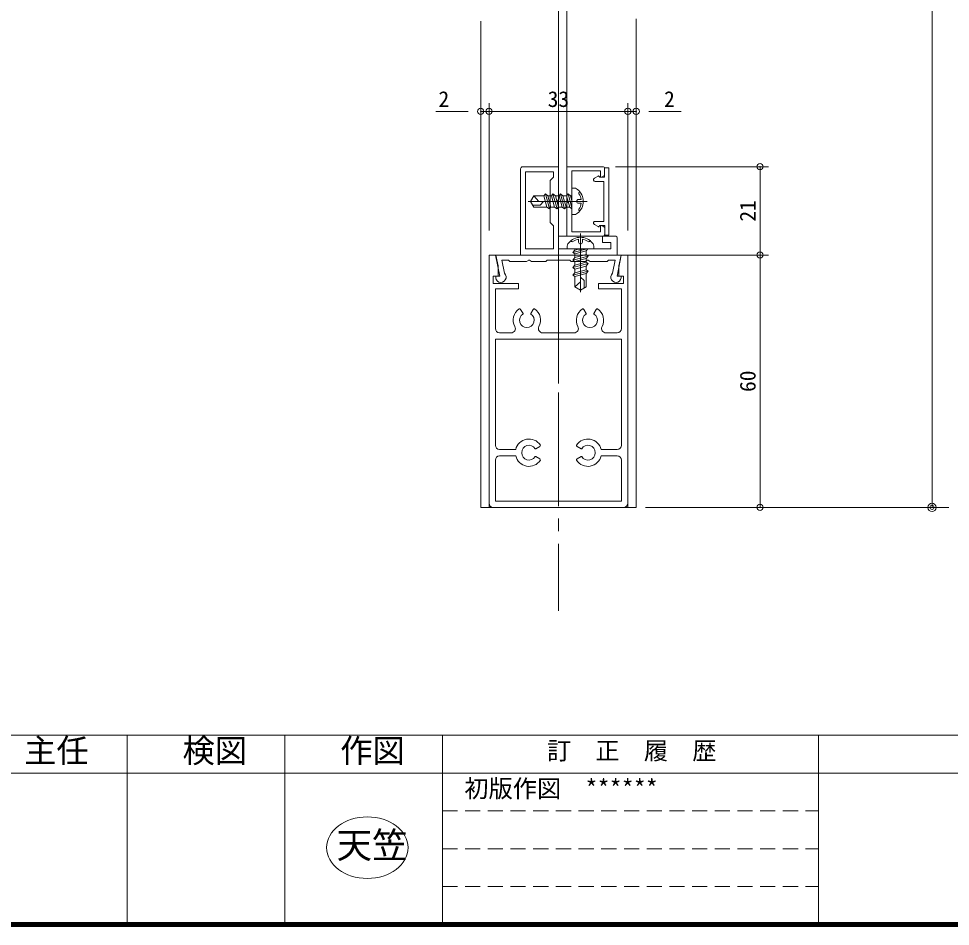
# Model space of a CAD drawing. Units: millimetres at full size. Extents: x -600 to 2301, y -735 to 832.
# Drawn here: x -222.3 to -0.7, y -424.2 to -208.4 of the extents above; entities that cross this region are included whole.
import ezdxf
from ezdxf.enums import TextEntityAlignment as Align

# ---------------------------------------------------------------- set-up
doc = ezdxf.new("R2010")
doc.units = ezdxf.units.MM
doc.header["$LTSCALE"] = 3
doc.header["$PDMODE"] = 32
doc.header["$PDSIZE"] = 1.5
doc.linetypes.add('CHAIN2', pattern=[12, 9, -1, 1, -1])
doc.linetypes.add('DASHED1', pattern=[1.8, 1.2, -0.6])
for name, color, linetype, lineweight in [('0-0_アンカー', 7, 'Continuous', 18), ('0-3_41ｱﾙﾐ', 6, 'Continuous', 18), ('0-8_CSLAYER2', 7, 'Continuous', 18), ('0-D_MOJI', 4, 'Continuous', 9), ('0-F_WAKU', 7, 'Continuous', 18)]:
    doc.layers.add(name, color=color, linetype=linetype, lineweight=lineweight)
doc.styles.add('ＭＳ ゴシック', font='')
doc.styles.get('ＭＳ ゴシック').set_extended_font_data('MS Gothic')

msp = doc.modelspace()

# ---------------------------------------------------------------- linework, layer by layer
at = {"layer": '0-0_アンカー'}
for p, q in [((-5.021, -324.572), (-5.021, 266.976)), ((-5.021, -324.572), (-5.021, -322.571)), ((-71.397, -324.572), (-1.021, -324.572))]:
    msp.add_line(p, q, dxfattribs=at)
at = {"layer": '0-0_アンカー', "color": 4, "lineweight": 9}
for p, q in [((-115.397, -230.422), (-123.064, -230.422)), ((-112.397, -258.772), (-112.397, -228.422)), ((-110.397, -230.422), (-112.397, -230.422)), ((-112.397, -230.422), (-110.397, -230.422)), ((-110.397, -258.772), (-110.397, -228.422)), ((-110.397, -258.772), (-110.397, -228.422)), ((-77.397, -230.422), (-110.397, -230.422)), ((-107.397, -230.422), (-104.397, -230.422)), ((-77.397, -258.772), (-77.397, -228.422)), ((-77.397, -230.422), (-75.397, -230.422)), ((-75.397, -230.422), (-77.397, -230.422)), ((-72.397, -230.422), (-64.731, -230.422)), ((-80.348, -243.572), (-43.94, -243.572)), ((-45.941, -243.572), (-45.941, -264.572)), ((-45.941, -261.572), (-45.941, -246.572)), ((-80.348, -264.572), (-43.94, -264.572)), ((-73.147, -264.572), (-43.94, -264.572)), ((-45.941, -264.572), (-45.941, -324.572)), ((-45.941, -321.572), (-45.941, -267.572)), ((-73.147, -324.572), (-43.94, -324.572))]:
    msp.add_line(p, q, dxfattribs=at)
msp.add_lwpolyline([(-107.397, -230.422), (-80.397, -230.422), (-83.397, -230.422)], dxfattribs=at)
at = {"layer": '0-0_アンカー'}
for radius in [1, 0.5]:
    msp.add_circle((-5.021, -324.572), radius, dxfattribs=at)
at = {"layer": '0-0_アンカー', "color": 4, "lineweight": 9}
msp.add_ellipse((-139.378, -405.487), major_axis=(9.692, 0), ratio=0.755094, dxfattribs=at)
at = {"layer": '0-0_アンカー', "color": 4}
for p in [(-112.397, -230.422), (-110.397, -230.422), (-77.397, -230.422), (-75.397, -230.422), (-45.941, -243.572), (-45.941, -264.572), (-45.941, -324.572)]:
    msp.add_point(p, dxfattribs=at)
at = {"layer": '0-3_41ｱﾙﾐ'}
for p, q in [((-85.355, -246.313), (-84.483, -245.809)), ((-84.476, -257.819), (-85.348, -257.316)), ((-82.899, -257.563), (-82.898, -259.813))]:
    msp.add_line(p, q, dxfattribs=at)
for points in [[(-102.407, -243.575), (-93.908, -243.569), (-93.903, -251.3), (-94.203, -251.82), (-93.902, -252.339), (-93.896, -263.069), (-89.166, -263.067)], [(-83.408, -243.563), (-91.907, -243.569), (-91.898, -260.069), (-83.398, -260.063)], [(-84.156, -245.964), (-84.156, -246.064), (-82.906, -246.063), (-82.907, -243.813), (-81.908, -243.813), (-81.898, -259.813), (-82.898, -259.813), (-82.899, -257.563), (-84.149, -257.564), (-84.149, -257.664)], [(-79.898, -260.561), (-79.895, -264.561), (-102.895, -264.575), (-102.907, -244.075)], [(-83.906, -245.864), (-83.907, -244.564), (-90.707, -244.568), (-90.698, -259.068), (-83.899, -259.064), (-83.899, -257.764)], [(-83.614, -246.041), (-82.906, -245.632), (-82.907, -244.063)], [(-85.195, -247.064), (-83.105, -247.063), (-83.1, -256.563), (-85.189, -256.565)], [(-91.696, -251.649), (-91.903, -251.519), (-91.696, -251.649)], [(-91.696, -251.987), (-91.903, -252.119), (-91.696, -251.987)], [(-82.898, -259.563), (-82.899, -257.994), (-83.607, -257.586)], [(-89.166, -263.067), (-88.646, -263.366), (-88.126, -263.066), (-81.396, -263.062), (-81.397, -261.562), (-83.397, -261.563), (-83.398, -260.063), (-80.398, -260.062)]]:
    msp.add_lwpolyline(points, dxfattribs=at)
msp.add_lwpolyline([(-95.107, -244.77), (-101.707, -244.774), (-101.696, -263.074), (-95.096, -263.07), (-95.099, -257.62), (-95.9, -256.821), (-95.906, -246.821), (-95.106, -246.02)], close=True, dxfattribs=at)
for centre, radius, start, end in [((-102.407, -244.075), 0.5, 90.03331, 180.03331), ((-83.407, -244.064), 0.5, 0.03331, 90.03331), ((-84.356, -245.964), 0.2, 0.03331, 129.24036), ((-83.706, -245.864), 0.2, 180.03331, 302.60344), ((-85.152, -246.663), 0.404, 119.95799, 276.18982), ((-91.803, -251.818), 0.2, 302.36684, 57.69978), ((-91.803, -251.818), 0.2, 302.36684, 57.69978), ((-85.146, -256.966), 0.404, 83.8768, 240.10863), ((-84.349, -257.664), 0.2, 230.82626, 0.03331), ((-83.699, -257.764), 0.2, 57.46318, 180.03331), ((-83.398, -259.563), 0.5, 270.03331, 0.03331), ((-80.398, -260.562), 0.5, 0.03331, 90.03331)]:
    msp.add_arc(centre, radius, start, end, dxfattribs=at)
at = {"layer": '0-8_CSLAYER2', "linetype": 'CHAIN2'}
msp.add_line((-93.897, 278.749), (-93.897, -349.185), dxfattribs=at)
at = {"layer": '0-8_CSLAYER2'}
for p, q in [((-93.897, -143.679), (-93.897, -295.157)), ((-91.897, -144.511), (-91.897, -244.744)), ((-112.397, -324.572), (-112.397, -208.975)), ((-75.397, -324.572), (-75.397, -208.424)), ((-91.905, -260.069), (-93.905, -260.069)), ((-110.397, -324.572), (-110.397, -264.572)), ((-108.797, -264.572), (-110.397, -264.572)), ((-78.947, -264.572), (-108.848, -264.572)), ((-107.847, -269.572), (-108.848, -264.572)), ((-106.759, -268.894), (-107.384, -265.772)), ((-105.797, -265.772), (-107.384, -265.772)), ((-105.497, -266.072), (-105.797, -265.772)), ((-105.497, -266.072), (-105.797, -265.772)), ((-101.471, -266.073), (-100.978, -265.789)), ((-100.324, -266.073), (-100.817, -265.789)), ((-96.897, -266.072), (-96.597, -265.772)), ((-87.471, -266.073), (-86.978, -265.789)), ((-86.324, -266.073), (-86.817, -265.789)), ((-82.298, -266.072), (-81.997, -265.772)), ((-81.997, -265.772), (-80.411, -265.772)), ((-81.036, -268.894), (-80.411, -265.772)), ((-79.947, -269.572), (-78.947, -264.572)), ((-77.397, -264.572), (-78.997, -264.572)), ((-77.397, -324.572), (-77.397, -264.572)), ((-105.497, -266.072), (-101.471, -266.072)), ((-96.897, -266.072), (-100.324, -266.072)), ((-90.897, -266.072), (-87.471, -266.072)), ((-82.298, -266.072), (-86.324, -266.072)), ((-109.397, -271.372), (-109.397, -269.572)), ((-108.247, -269.572), (-109.397, -269.572)), ((-107.847, -269.572), (-108.822, -269.572)), ((-79.947, -269.572), (-78.973, -269.572)), ((-79.547, -269.572), (-78.397, -269.572)), ((-78.397, -271.372), (-78.397, -269.572)), ((-103.397, -271.372), (-109.397, -271.372)), ((-103.397, -272.572), (-108.897, -272.572)), ((-108.897, -282.071), (-108.897, -272.572)), ((-103.397, -272.572), (-103.397, -271.372)), ((-84.397, -271.372), (-78.397, -271.372)), ((-84.397, -272.572), (-84.397, -271.372)), ((-84.397, -272.572), (-78.897, -272.572)), ((-78.897, -282.071), (-78.897, -272.572)), ((-102.316, -278.489), (-102.888, -277.498)), ((-100.488, -278.489), (-99.916, -277.498)), ((-87.307, -278.489), (-87.879, -277.498)), ((-85.479, -278.489), (-84.907, -277.498)), ((-105.152, -283.072), (-107.897, -283.072)), ((-93.897, -283.072), (-97.652, -283.072)), ((-93.897, -283.072), (-90.143, -283.072)), ((-82.643, -283.072), (-79.897, -283.072)), ((-93.897, -284.572), (-108.897, -284.572)), ((-108.897, -309.821), (-108.897, -284.572)), ((-93.897, -284.572), (-78.897, -284.572)), ((-78.897, -309.821), (-78.897, -284.572)), ((-99.314, -310.653), (-98.323, -310.081)), ((-88.48, -310.653), (-89.471, -310.081)), ((-104.061, -310.822), (-107.897, -310.822)), ((-104.059, -312.322), (-107.897, -312.322)), ((-99.314, -312.481), (-98.323, -313.053)), ((-88.48, -312.481), (-89.471, -313.053)), ((-83.736, -312.322), (-79.897, -312.322)), ((-83.734, -310.822), (-79.897, -310.822)), ((-108.897, -323.072), (-108.897, -313.322)), ((-78.897, -323.072), (-78.897, -313.322)), ((-78.897, -323.072), (-108.897, -323.072)), ((-75.397, -324.572), (-112.397, -324.572))]:
    msp.add_line(p, q, dxfattribs=at)
at = {"layer": '0-8_CSLAYER2', "color": 6}
for p, q in [((-100.556, -251.821), (-99.778, -250.471)), ((-97.35, -250.47), (-99.778, -250.471)), ((-99.778, -250.471), (-98.573, -251.821)), ((-96.626, -253.169), (-97.35, -250.47)), ((-96.039, -253.619), (-97.005, -250.019)), ((-95.547, -250.471), (-96.418, -250.471)), ((-94.822, -253.168), (-95.547, -250.468)), ((-94.236, -253.617), (-95.202, -250.017)), ((-93.75, -250.469), (-94.615, -250.47)), ((-93.026, -253.166), (-93.751, -250.466)), ((-92.439, -253.615), (-93.406, -250.016)), ((-91.946, -250.469), (-92.818, -250.469)), ((-91.222, -253.164), (-91.947, -250.464)), ((-90.701, -253.369), (-91.602, -250.013)), ((-90.703, -251.627), (-91.016, -250.464)), ((-90.704, -250.468), (-91.014, -250.468)), ((-90.087, -248.667), (-90.705, -248.668)), ((-90.701, -254.968), (-90.705, -248.668)), ((-89.573, -248.828), (-89.354, -248.98)), ((-100.556, -251.821), (-99.776, -253.171)), ((-98.573, -251.821), (-97.474, -251.82)), ((-97.474, -251.82), (-98.275, -252.72)), ((-88.459, -251.366), (-89.124, -251.367)), ((-88.458, -252.266), (-89.123, -252.267)), ((-98.275, -252.72), (-100.036, -252.721)), ((-96.626, -253.169), (-99.776, -253.171)), ((-96.039, -253.619), (-96.626, -253.169)), ((-94.819, -253.17), (-95.695, -253.171)), ((-94.236, -253.617), (-94.822, -253.168)), ((-93.021, -253.169), (-93.893, -253.169)), ((-92.439, -253.615), (-93.026, -253.166)), ((-91.221, -253.168), (-92.096, -253.169)), ((-90.701, -253.563), (-91.222, -253.164)), ((-89.569, -254.806), (-89.351, -254.654)), ((-90.083, -254.967), (-90.701, -254.968)), ((-89.098, -260.822), (-89.097, -261.488)), ((-88.198, -260.822), (-88.197, -261.487)), ((-91.797, -262.451), (-91.796, -263.068)), ((-85.496, -263.065), (-91.796, -263.068)), ((-91.636, -261.937), (-91.484, -261.718)), ((-87.095, -263.065), (-90.45, -263.966)), ((-88.837, -263.067), (-90, -263.379)), ((-87.3, -263.586), (-90, -264.311)), ((-89.996, -263.067), (-89.996, -263.378)), ((-86.901, -263.065), (-87.3, -263.586)), ((-87.296, -263.585), (-87.296, -264.46)), ((-85.658, -261.933), (-85.81, -261.715)), ((-85.496, -262.447), (-85.496, -263.065)), ((-86.849, -264.803), (-90.448, -265.769)), ((-87.298, -265.39), (-89.998, -266.114)), ((-89.996, -264.31), (-89.995, -265.182)), ((-86.849, -264.803), (-87.298, -265.39)), ((-87.295, -265.385), (-87.294, -266.256)), ((-86.847, -266.599), (-90.447, -267.566)), ((-87.296, -267.186), (-89.996, -267.911)), ((-89.994, -266.113), (-89.994, -266.978)), ((-89.993, -267.911), (-89.993, -268.782)), ((-86.847, -266.599), (-87.296, -267.186)), ((-87.294, -267.182), (-87.293, -268.059)), ((-86.845, -268.403), (-90.445, -269.369)), ((-87.295, -268.989), (-89.994, -269.714)), ((-89.994, -269.714), (-89.993, -272.142)), ((-88.644, -269.837), (-87.744, -270.639)), ((-88.643, -270.936), (-88.644, -269.837)), ((-86.845, -268.403), (-87.295, -268.989)), ((-87.295, -268.989), (-87.293, -272.139)), ((-89.993, -272.141), (-88.643, -270.936)), ((-88.643, -272.92), (-89.993, -272.142)), ((-88.643, -272.92), (-87.293, -272.139)), ((-87.744, -270.639), (-87.743, -272.4))]:
    msp.add_line(p, q, dxfattribs=at)
at = {"layer": '0-8_CSLAYER2', "color": 6, "linetype": 'CHAIN2'}
for p, q in [((-87.103, -251.816), (-101.066, -251.824)), ((-88.648, -259.466), (-88.64, -273.43))]:
    msp.add_line(p, q, dxfattribs=at)
at = {"layer": '0-8_CSLAYER2', "color": 6}
for points in [[(-96.038, -253.619), (-95.693, -253.169), (-96.418, -250.469), (-97.005, -250.019), (-97.35, -250.47)], [(-94.615, -250.467), (-95.202, -250.018), (-95.547, -250.468)], [(-94.235, -253.617), (-93.89, -253.167), (-94.615, -250.467)], [(-92.819, -250.466), (-93.406, -250.016), (-93.751, -250.466)], [(-92.439, -253.615), (-92.094, -253.165), (-92.819, -250.466)], [(-91.016, -250.464), (-91.602, -250.014), (-91.947, -250.464)], [(-90, -263.379), (-90.45, -263.966), (-90, -264.311)], [(-89.998, -265.183), (-90.448, -265.769), (-89.998, -266.114)], [(-86.849, -264.803), (-87.299, -264.458), (-89.998, -265.183)], [(-89.996, -266.979), (-90.446, -267.566), (-89.996, -267.911)], [(-86.845, -268.402), (-87.295, -268.057), (-89.995, -268.782), (-90.444, -269.369), (-89.994, -269.714)], [(-86.847, -266.599), (-87.297, -266.254), (-89.996, -266.979)]]:
    msp.add_lwpolyline(points, dxfattribs=at)
at = {"layer": '0-8_CSLAYER2'}
for points in [[(-108.247, -269.572), (-108.247, -267.142), (-108.797, -264.572)], [(-90.897, -266.072), (-91.197, -265.772), (-96.597, -265.772)], [(-79.547, -269.572), (-79.547, -267.142), (-78.997, -264.572)]]:
    msp.add_lwpolyline(points, dxfattribs=at)
at = {"layer": '0-8_CSLAYER2', "color": 6}
for centre, radius, start, end in [((-90.086, -249.567), 0.9, 55.225, 90.033), ((-91.588, -251.818), 3.612, 308.273, 51.794), ((-88.797, -249.828), 0.266, 82.246, 215.484), ((-91.588, -251.818), 3.162, 8.215, 35.484), ((-89.124, -251.817), 0.45, 90.033, 270.033), ((-91.588, -251.818), 3.162, 324.581, 351.852), ((-90.083, -254.067), 0.9, 270.033, 304.841), ((-88.798, -253.803), 0.266, 144.582, 277.826), ((-88.646, -263.952), 3.612, 38.273, 141.794), ((-90.636, -261.161), 0.266, 172.246, 305.484), ((-88.646, -263.952), 3.162, 98.215, 125.484), ((-88.647, -261.488), 0.45, 180.033, 0.033), ((-88.646, -263.952), 3.162, 54.581, 81.852), ((-86.661, -261.161), 0.266, 234.582, 7.826), ((-90.897, -262.45), 0.9, 145.225, 180.033), ((-86.396, -262.447), 0.9, 0.033, 34.841)]:
    msp.add_arc(centre, radius, start, end, dxfattribs=at)
at = {"layer": '0-8_CSLAYER2'}
for centre, radius, start, end in [((-100.897, -265.972), 0.2, 90, 126.204), ((-100.897, -265.972), 0.2, 53.796, 90), ((-86.897, -265.972), 0.2, 90, 126.204), ((-86.897, -265.972), 0.2, 53.796, 90), ((-107.597, -269.822), 1.25, 168.463, 47.882), ((-80.198, -269.822), 1.25, 132.118, 11.537), ((-101.402, -280.072), 3.25, 124.059, 208.072), ((-103.167, -277.755), 0.38, 42.651, 98.268), ((-101.402, -280.072), 1.75, 122.694, 270), ((-102.402, -278.523), 0.0936, 299.387, 21.99), ((-101.402, -280.072), 1.75, 270, 57.306), ((-100.401, -278.523), 0.0936, 158.01, 240.613), ((-99.636, -277.755), 0.38, 81.732, 137.349), ((-101.402, -280.072), 3.25, 331.928, 55.941), ((-86.393, -280.072), 3.25, 124.059, 208.072), ((-88.159, -277.755), 0.38, 42.651, 98.268), ((-86.393, -280.072), 1.75, 122.694, 270), ((-87.394, -278.523), 0.0936, 299.387, 21.99), ((-86.393, -280.072), 1.75, 270, 57.306), ((-85.392, -278.523), 0.0936, 158.01, 240.613), ((-84.628, -277.755), 0.38, 81.732, 137.349), ((-86.393, -280.072), 3.25, 331.928, 55.941), ((-107.897, -282.071), 1, 180, 270), ((-105.152, -282.071), 1, 270, 28.072), ((-97.652, -282.071), 1, 151.928, 270), ((-90.143, -282.071), 1, 270, 28.072), ((-82.643, -282.071), 1, 151.928, 270), ((-79.897, -282.071), 1, 270, 0), ((-107.897, -309.821), 1, 180, 270), ((-100.897, -311.567), 3.25, 34.059, 166.737), ((-100.897, -311.567), 1.75, 32.694, 180), ((-98.581, -309.802), 0.38, 312.651, 8.268), ((-89.214, -309.802), 0.38, 171.732, 227.349), ((-86.897, -311.567), 3.25, 13.263, 145.941), ((-86.897, -311.567), 1.75, 0, 147.306), ((-79.897, -309.821), 1, 270, 0), ((-107.897, -313.322), 1, 90, 180), ((-100.897, -311.567), 3.25, 193.421, 325.941), ((-100.897, -311.567), 1.75, 180, 327.306), ((-99.349, -310.566), 0.0936, 209.387, 291.99), ((-99.349, -312.568), 0.0936, 68.01, 150.613), ((-86.897, -311.567), 3.25, 214.059, 346.579), ((-88.445, -310.566), 0.0936, 248.01, 330.613), ((-88.445, -312.568), 0.0936, 29.387, 111.99), ((-86.897, -311.567), 1.75, 212.694, 0), ((-79.897, -313.322), 1, 0, 90), ((-98.581, -313.333), 0.38, 351.732, 47.349), ((-89.214, -313.333), 0.38, 132.651, 188.268), ((-109.397, -323.572), 1, 180, 270), ((-78.397, -323.572), 1, 270, 0)]:
    msp.add_arc(centre, radius, start, end, dxfattribs=at)
at = {"layer": '0-F_WAKU'}
for p, q in [((-600, -378.75), (600, -378.75)), ((-196.5, -378.75), (-196.5, -423.75)), ((-159, -378.75), (-159, -423.75)), ((-121.5, -378.75), (-121.5, -423.75)), ((-32, -378.75), (-32, -423.75)), ((-234, -387.75), (-121.5, -387.75)), ((-121.5, -387.75), (-32, -387.75)), ((-32, -387.75), (81, -387.75)), ((-599.55, -423.3), (599.55, -423.3)), ((-600.45, -424.2), (600.45, -424.2)), ((-600.225, -423.975), (600.225, -423.975)), ((-600, -423.75), (600, -423.75)), ((-599.775, -423.525), (599.775, -423.525))]:
    msp.add_line(p, q, dxfattribs=at)
at = {"layer": '0-F_WAKU', "linetype": 'DASHED1'}
for p, q in [((-121.5, -396.75), (-32, -396.75)), ((-121.5, -405.75), (-32, -405.75)), ((-121.5, -414.75), (-32, -414.75))]:
    msp.add_line(p, q, dxfattribs=at)

# ---------------------------------------------------------------- texts
at = {"layer": '0-0_アンカー', "color": 4, "style": 'ＭＳ ゴシック'}
for s, height, p in [('2', 3.754, (-122.437, -230.493)), ('33', 3.754, (-96.457, -230.493)), ('2', 3.754, (-68.771, -230.493)), ('初版作図\u3000******', 4.223, (-116.285, -394.807)), ('天笠', 6.194, (-146.688, -409.841))]:
    msp.add_text(s, height=height, dxfattribs=at).set_placement(p, align=Align.BOTTOM_LEFT)
for s, p in [('21', (-45.868, -256.632)), ('60', (-45.868, -297.132))]:
    msp.add_text(s, height=3.754, rotation=90, dxfattribs=at).set_placement(p, align=Align.BOTTOM_LEFT)
at = {"layer": '0-D_MOJI', "color": 6, "style": 'ＭＳ ゴシック'}
for s, height, p in [('主任', 5.63, (-221.023, -386.941)), ('検図', 5.63, (-183.323, -386.941)), ('作図', 5.63, (-145.823, -386.941)), ('訂\u3000正\u3000履\u3000歴', 4.223, (-96.628, -385.807))]:
    msp.add_text(s, height=height, dxfattribs=at).set_placement(p, align=Align.BOTTOM_LEFT)

doc.saveas('drawing.dxf')
